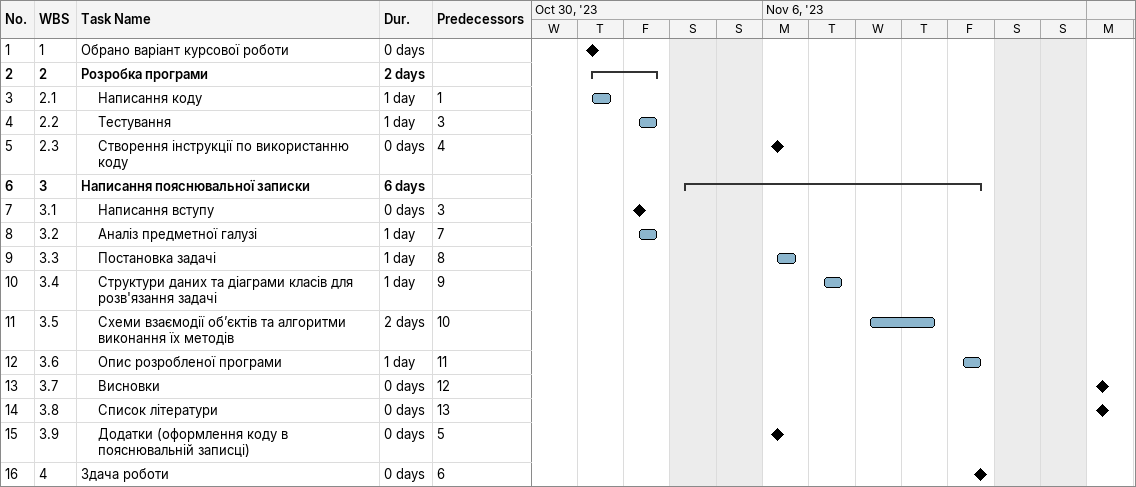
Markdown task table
| ID | WBS | Task | Duration | Start | Finish | Predecessors |
|---|---|---|---|---|---|---|
| 1 | 1 | Обрано варіант курсової роботи | 0d | 2023-11-02 | 2023-11-02 |  |
| 2 | 2 | **Розробка програми** | 2d | 2023-11-02 | 2023-11-03 |  |
| 3 | 2.1 | Написання коду | 1d | 2023-11-02 | 2023-11-02 | 1 |
| 4 | 2.2 | Тестування | 1d | 2023-11-03 | 2023-11-03 | 3 |
| 5 | 2.3 | Створення інструкції по використанню коду | 0d | 2023-11-06 | 2023-11-06 | 4 |
| 6 | 3 | **Написання пояснювальної записки** | 6d | 2023-11-04 | 2023-11-10 |  |
| 7 | 3.1 | Написання вступу | 0d | 2023-11-03 | 2023-11-03 | 3 |
| 8 | 3.2 | Аналіз предметної галузі | 1d | 2023-11-03 | 2023-11-03 | 7 |
| 9 | 3.3 | Постановка задачі | 1d | 2023-11-06 | 2023-11-06 | 8 |
| 10 | 3.4 | Структури даних та діаграми класів для розв'язання задачі | 1d | 2023-11-07 | 2023-11-07 | 9 |
| 11 | 3.5 | Схеми взаємодії об’єктів та алгоритми виконання їх методів | 2d | 2023-11-08 | 2023-11-09 | 10 |
| 12 | 3.6 | Опис розробленої програми | 1d | 2023-11-10 | 2023-11-10 | 11 |
| 13 | 3.7 | Висновки | 0d | 2023-11-13 | 2023-11-13 | 12 |
| 14 | 3.8 | Список літератури | 0d | 2023-11-13 | 2023-11-13 | 13 |
| 15 | 3.9 | Додатки (оформлення коду в пояснювальній записці) | 0d | 2023-11-06 | 2023-11-06 | 5 |
| 16 | 4 | Здача роботи | 0d | 2023-11-10 | 2023-11-10 | 6 |
